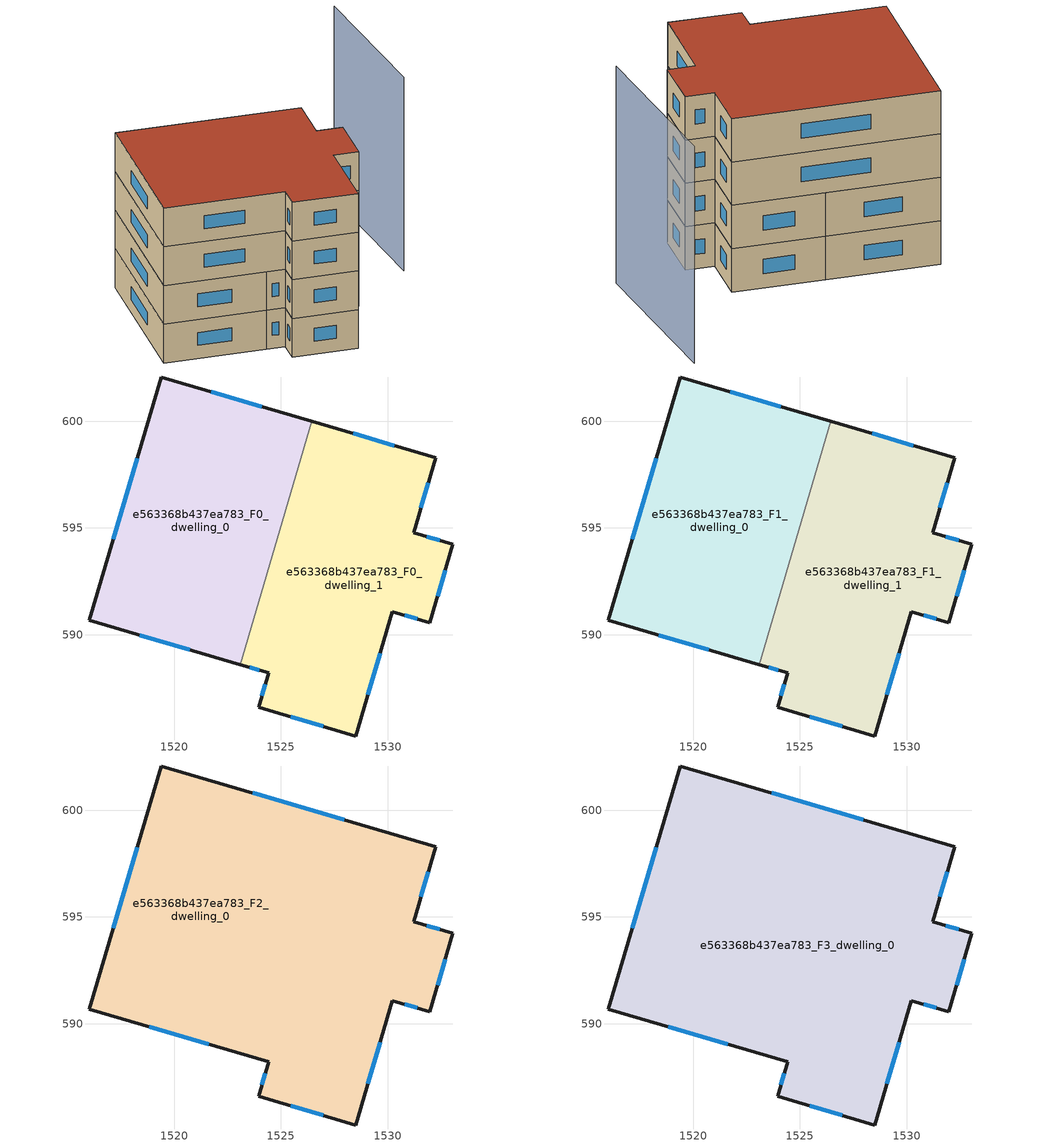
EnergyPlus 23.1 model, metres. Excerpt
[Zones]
e563368b437ea783_F0_dwelling_0
 floor ground (EU_floor_Construction): 1526.45,599.99 1523.09,588.6 1516.02,590.68 1519.39,602.07 z0
 wall outside (EU_wall_Construction): 1526.45,599.99 1519.39,602.07 1516.02,590.68 1523.09,588.6 z0:3
 wall to e563368b437ea783_F0_dwelling_1 (EU_wall_Construction): 1523.09,588.6 1526.45,599.99 z0:3
 window (EU_Window_Construction): 1518.38,589.99 1520.74,589.29 / 1518.27,598.27 1517.15,594.48 / 1524.1,600.69 1521.74,601.38 z1:2
e563368b437ea783_F0_dwelling_1
 floor ground (EU_floor_Construction): 1532.24,598.29 1531.21,594.78 1533.04,594.24 1531.97,590.57 1530.21,591.08 1528.5,585.26 1523.95,586.6 1524.42,588.21 1523.09,588.6 1526.45,599.99 z0
 wall outside (EU_wall_Construction): 1523.09,588.6 1524.42,588.21 1523.95,586.6 1528.5,585.26 1530.21,591.08 1531.97,590.57 1533.04,594.24 1531.21,594.78 1532.24,598.29 1526.45,599.99 z0:3
 window (EU_Window_Construction): 1530.8,590.91 1531.39,590.74 / 1529.07,587.2 1529.64,589.14 / 1525.47,586.15 1526.99,585.71 / 1524.27,587.67 1524.11,587.14 / 1523.54,588.47 1523.98,588.34 / 1530.31,598.86 1528.38,599.43 / 1531.56,595.95 1531.9,597.12 / 1532.43,594.42 1531.82,594.6 / 1532.33,591.79 1532.69,593.02 z1:2
e563368b437ea783_F1_dwelling_0
 floor to e563368b437ea783_F0_dwelling_0 (EU_floor_Construction): 1526.45,599.99 1523.09,588.6 1516.02,590.68 1519.39,602.07 z3
 wall outside (EU_wall_Construction): 1526.45,599.99 1519.39,602.07 1516.02,590.68 1523.09,588.6 z3:6
 wall to e563368b437ea783_F1_dwelling_1 (EU_wall_Construction): 1523.09,588.6 1526.45,599.99 z3:6
 window (EU_Window_Construction): 1518.38,589.99 1520.74,589.29 / 1518.27,598.27 1517.15,594.48 / 1524.1,600.69 1521.74,601.38 z4:5
e563368b437ea783_F1_dwelling_1
 floor to e563368b437ea783_F0_dwelling_1 (EU_floor_Construction): 1532.24,598.29 1531.21,594.78 1533.04,594.24 1531.97,590.57 1530.21,591.08 1528.5,585.26 1523.95,586.6 1524.42,588.21 1523.09,588.6 1526.45,599.99 z3
 wall outside (EU_wall_Construction): 1523.09,588.6 1524.42,588.21 1523.95,586.6 1528.5,585.26 1530.21,591.08 1531.97,590.57 1533.04,594.24 1531.21,594.78 1532.24,598.29 1526.45,599.99 z3:6
 window (EU_Window_Construction): 1530.8,590.91 1531.39,590.74 / 1529.07,587.2 1529.64,589.14 / 1525.47,586.15 1526.99,585.71 / 1524.27,587.67 1524.11,587.14 / 1523.54,588.47 1523.98,588.34 / 1530.31,598.86 1528.38,599.43 / 1531.56,595.95 1531.9,597.12 / 1532.43,594.42 1531.82,594.6 / 1532.33,591.79 1532.69,593.02 z4:5
e563368b437ea783_F2_dwelling_0
 floor to e563368b437ea783_F1_dwelling_0 (EU_floor_Construction): 1526.45,599.99 1523.09,588.6 1516.02,590.68 1519.39,602.07 z6
 floor to e563368b437ea783_F1_dwelling_1 (EU_floor_Construction): 1532.24,598.29 1531.21,594.78 1533.04,594.24 1531.97,590.57 1530.21,591.08 1528.5,585.26 1523.95,586.6 1524.42,588.21 1523.09,588.6 1526.45,599.99 z6
 wall outside (EU_wall_Construction): 1530.21,591.08 1531.97,590.57 1533.04,594.24 1531.21,594.78 1532.24,598.29 1519.39,602.07 1516.02,590.68 1524.42,588.21 1523.95,586.6 1528.5,585.26 1530.21,591.08 z6:9
 window (EU_Window_Construction): 1530.8,590.91 1531.39,590.74 / 1529.07,587.2 1529.64,589.14 / 1525.47,586.15 1526.99,585.71 / 1524.27,587.67 1524.11,587.14 / 1518.82,589.86 1521.62,589.03 / 1518.27,598.27 1517.15,594.48 / 1527.96,599.55 1523.68,600.81 / 1531.56,595.95 1531.9,597.12 / 1532.43,594.42 1531.82,594.6 / 1532.33,591.79 1532.69,593.02 z7:8
e563368b437ea783_F3_dwelling_0
 floor to e563368b437ea783_F2_dwelling_0 (EU_floor_Construction): 1532.24,598.29 1531.21,594.78 1533.04,594.24 1531.97,590.57 1530.21,591.08 1528.5,585.26 1523.95,586.6 1524.42,588.21 1516.02,590.68 1519.39,602.07 z9
 wall outside (EU_wall_Construction): 1530.21,591.08 1531.97,590.57 1533.04,594.24 1531.21,594.78 1532.24,598.29 1519.39,602.07 1516.02,590.68 1524.42,588.21 1523.95,586.6 1528.5,585.26 1530.21,591.08 z9:12
 window (EU_Window_Construction): 1530.8,590.91 1531.39,590.74 / 1529.07,587.2 1529.64,589.14 / 1525.47,586.15 1526.99,585.71 / 1524.27,587.67 1524.11,587.14 / 1518.82,589.86 1521.62,589.03 / 1518.27,598.27 1517.15,594.48 / 1527.96,599.55 1523.68,600.81 / 1531.56,595.95 1531.9,597.12 / 1532.43,594.42 1531.82,594.6 / 1532.33,591.79 1532.69,593.02 z10:11
 roof outside (EU_roof_Construction): 1528.5,585.26 1530.21,591.08 1531.97,590.57 1533.04,594.24 1531.21,594.78 1532.24,598.29 1519.39,602.07 1516.02,590.68 1524.42,588.21 1523.95,586.6 z12
shading: 1537.53,593.4 1539.35,605.05 z0:15
[Building]
EU S2 Campaign: North Axis=0; Terrain=City; Solar Distribution=FullExterior
[Site:Location]
Bologna: Latitude=44.5; Longitude=11.25; Time Zone=1; Elevation=37
[SizingPeriod:WeatherFileDays]
AnnualSizingPeriod: Begin Month=1; Begin Day of Month=1; End Month=12; End Day of Month=31; Day of Week for Start Day=Monday; Use Weather File Daylight Saving Period=No; Use Weather File Rain and Snow Indicators=No
[MATERIAL]
EU_InternalMass_Material: Roughness=MediumRough; Thickness=0.1; Conductivity=1; Density=1800; Specific Heat=900; Thermal Absorptance=0.9; Solar Absorptance=0.7; Visible Absorptance=0.7
[MATERIAL:NOMASS] Roughness=MediumRough; Thermal Absorptance=0.9; Solar Absorptance=0.7; Visible Absorptance=0.7
Name | Thermal Resistance
EU_wall_NoMass | 0.937881
EU_roof_NoMass | 0.548572
EU_floor_NoMass | 0.71348
[WINDOWMATERIAL:SIMPLEGLAZINGSYSTEM]
EU_Window_SimpleGlazing: UFactor=4.25633; Solar Heat Gain Coefficient=0.85; Visible Transmittance=0.85
[CONSTRUCTION]
EU_wall_Construction: EU_wall_NoMass
EU_roof_Construction: EU_roof_NoMass
EU_floor_Construction: EU_floor_NoMass
EU_Window_Construction: EU_Window_SimpleGlazing
EU_InternalMass_Construction: EU_InternalMass_Material
[ZONE] Type=1; Multiplier=1; Ceiling Height=autocalculate; Floor Area=autocalculate; Part of Total Floor Area=Yes
Name | Volume
e563368b437ea783_F0_dwelling_0; e563368b437ea783_F1_dwelling_0 | 262.299
e563368b437ea783_F2_dwelling_0 | 524.583
e563368b437ea783_F3_dwelling_0 | 524.585
e563368b437ea783_F0_dwelling_1; e563368b437ea783_F1_dwelling_1 | 262.293
[INTERNALMASS] Construction=EU_InternalMass_Construction
Name | Zone or ZoneList | Surface Area
e563368b437ea783_F0_dwelling_0_EU_InternalMass | e563368b437ea783_F0_dwelling_0 | 87.4329
e563368b437ea783_F0_dwelling_1_EU_InternalMass | e563368b437ea783_F0_dwelling_1 | 87.431
e563368b437ea783_F1_dwelling_0_EU_InternalMass | e563368b437ea783_F1_dwelling_0 | 87.4329
e563368b437ea783_F1_dwelling_1_EU_InternalMass | e563368b437ea783_F1_dwelling_1 | 87.431
e563368b437ea783_F2_dwelling_0_EU_InternalMass | e563368b437ea783_F2_dwelling_0 | 174.861
e563368b437ea783_F3_dwelling_0_EU_InternalMass | e563368b437ea783_F3_dwelling_0 | 174.861
[OTHEREQUIPMENT] Fuel Type=Electricity; Design Level Calculation Method=Watts/Area; Power per Zone Floor Area=1; Fraction Latent=0; Fraction Radiant=0; Fraction Lost=0; Carbon Dioxide Generation Rate=0; EndUse Subcategory=EU_Step8_InternalGains
Name | Zone or ZoneList or Space or SpaceList | Schedule
EU_Step8_InternalGain_e563368b437ea783_F0_dwelling_0_f000 | e563368b437ea783_F0_dwelling_0 | EU_Step8_GainSchedule_e563368b437ea783_F0_dwelling_0_f000
EU_Step8_InternalGain_e563368b437ea783_F0_dwelling_1_f000 | e563368b437ea783_F0_dwelling_1 | EU_Step8_GainSchedule_e563368b437ea783_F0_dwelling_1_f000
EU_Step8_InternalGain_e563368b437ea783_F1_dwelling_0_f000 | e563368b437ea783_F1_dwelling_0 | EU_Step8_GainSchedule_e563368b437ea783_F1_dwelling_0_f000
EU_Step8_InternalGain_e563368b437ea783_F1_dwelling_1_f000 | e563368b437ea783_F1_dwelling_1 | EU_Step8_GainSchedule_e563368b437ea783_F1_dwelling_1_f000
EU_Step8_InternalGain_e563368b437ea783_F2_dwelling_0_f000 | e563368b437ea783_F2_dwelling_0 | EU_Step8_GainSchedule_e563368b437ea783_F2_dwelling_0_f000
EU_Step8_InternalGain_e563368b437ea783_F3_dwelling_0_f000 | e563368b437ea783_F3_dwelling_0 | EU_Step8_GainSchedule_e563368b437ea783_F3_dwelling_0_f000
[ZONEVENTILATION:DESIGNFLOWRATE] Schedule=EU_AlwaysOn; Design Flow Rate Calculation Method=AirChanges/Hour; Air Changes per Hour=0.687892; Ventilation Type=Natural; Fan Pressure Rise=0; Fan Total Efficiency=1; Constant Term Coefficient=1; Temperature Term Coefficient=0; Velocity Term Coefficient=0; Velocity Squared Term Coefficient=0; Minimum Indoor Temperature=-100; Maximum Indoor Temperature=100; Delta Temperature=-100; Minimum Outdoor Temperature=-100; Maximum Outdoor Temperature=100; Maximum Wind Speed=40
Name | Zone or ZoneList or Space or SpaceList
EU_ConstantAir_e563368b437ea783_F0_dwelling_0 | e563368b437ea783_F0_dwelling_0
EU_ConstantAir_e563368b437ea783_F0_dwelling_1 | e563368b437ea783_F0_dwelling_1
EU_ConstantAir_e563368b437ea783_F1_dwelling_0 | e563368b437ea783_F1_dwelling_0
EU_ConstantAir_e563368b437ea783_F1_dwelling_1 | e563368b437ea783_F1_dwelling_1
EU_ConstantAir_e563368b437ea783_F2_dwelling_0 | e563368b437ea783_F2_dwelling_0
EU_ConstantAir_e563368b437ea783_F3_dwelling_0 | e563368b437ea783_F3_dwelling_0
[HVACTEMPLATE:THERMOSTAT] Constant Heating Setpoint=20; Constant Cooling Setpoint=50
EU_HeatOnly_e563368b437ea783_F0_dwelling_0; EU_HeatOnly_e563368b437ea783_F0_dwelling_1; EU_HeatOnly_e563368b437ea783_F1_dwelling_0; EU_HeatOnly_e563368b437ea783_F1_dwelling_1; EU_HeatOnly_e563368b437ea783_F2_dwelling_0; EU_HeatOnly_e563368b437ea783_F3_dwelling_0
[HVACTEMPLATE:ZONE:IDEALLOADSAIRSYSTEM] System Availability Schedule=EU_AlwaysOn; Maximum Heating Supply Air Temperature=50; Minimum Cooling Supply Air Temperature=13; Maximum Heating Supply Air Humidity Ratio=0.0156; Minimum Cooling Supply Air Humidity Ratio=0.0077; Heating Limit=NoLimit; Cooling Limit=NoLimit; Heating Availability Schedule=EU_AlwaysOn; Cooling Availability Schedule=EU_CoolingOff; Dehumidification Control Type=ConstantSensibleHeatRatio; Cooling Sensible Heat Ratio=0.7; Dehumidification Setpoint=60; Humidification Control Type=None; Humidification Setpoint=30; Outdoor Air Method=None; Outdoor Air Flow Rate per Person=0.00944; Outdoor Air Flow Rate per Zone Floor Area=0; Outdoor Air Flow Rate per Zone=0; Demand Controlled Ventilation Type=None; Outdoor Air Economizer Type=NoEconomizer; Heat Recovery Type=None; Sensible Heat Recovery Effectiveness=0.7; Latent Heat Recovery Effectiveness=0.65
Name | Template Thermostat
e563368b437ea783_F0_dwelling_0 | EU_HeatOnly_e563368b437ea783_F0_dwelling_0
e563368b437ea783_F0_dwelling_1 | EU_HeatOnly_e563368b437ea783_F0_dwelling_1
e563368b437ea783_F1_dwelling_0 | EU_HeatOnly_e563368b437ea783_F1_dwelling_0
e563368b437ea783_F1_dwelling_1 | EU_HeatOnly_e563368b437ea783_F1_dwelling_1
e563368b437ea783_F2_dwelling_0 | EU_HeatOnly_e563368b437ea783_F2_dwelling_0
e563368b437ea783_F3_dwelling_0 | EU_HeatOnly_e563368b437ea783_F3_dwelling_0
[SIZING:ZONE] Zone Cooling Design Supply Air Temperature Input Method=SupplyAirTemperature; Zone Cooling Design Supply Air Temperature=13; Zone Heating Design Supply Air Temperature Input Method=SupplyAirTemperature; Zone Heating Design Supply Air Temperature=50; Zone Cooling Design Supply Air Humidity Ratio=0.008; Zone Heating Design Supply Air Humidity Ratio=0.008; Cooling Design Air Flow Method=DesignDay; Cooling Design Air Flow Rate=0; Cooling Minimum Air Flow per Zone Floor Area=0.000762; Cooling Minimum Air Flow=0; Cooling Minimum Air Flow Fraction=0.2; Heating Design Air Flow Method=DesignDay; Heating Design Air Flow Rate=0; Heating Maximum Air Flow per Zone Floor Area=0.002032; Heating Maximum Air Flow=0.141576; Heating Maximum Air Flow Fraction=0.3; Account for Dedicated Outdoor Air System=No; Dedicated Outdoor Air System Control Strategy=NeutralSupplyAir; Dedicated Outdoor Air Low Setpoint Temperature for Design=autosize; Dedicated Outdoor Air High Setpoint Temperature for Design=autosize; Zone Load Sizing Method=Sensible Load Only No Latent Load; Zone Latent Cooling Design Supply Air Humidity Ratio Input Method=HumidityRatioDifference; Zone Cooling Design Supply Air Humidity Ratio Difference=0.005; Zone Latent Heating Design Supply Air Humidity Ratio Input Method=HumidityRatioDifference; Zone Humidification Design Supply Air Humidity Ratio Difference=0.005
e563368b437ea783_F0_dwelling_0; e563368b437ea783_F0_dwelling_1; e563368b437ea783_F1_dwelling_0; e563368b437ea783_F1_dwelling_1; e563368b437ea783_F2_dwelling_0; e563368b437ea783_F3_dwelling_0
[SCHEDULE:CONSTANT]
Name | Hourly Value
EU_AlwaysOn | 1
EU_CoolingOff | 0
[SCHEDULE:FILE] Column Number=1; Rows to Skip at Top=0; Number of Hours of Data=8760; Column Separator=Comma; Interpolate to Timestep=No; Minutes per Item=60; Adjust Schedule for Daylight Savings=Yes
Name | File
EU_Step8_GainSchedule_e563368b437ea783_F0_dwelling_0_f000 | ../../schedules/e563368b437ea783/e563368b437ea783_F0_dwelling_0_f000_gain.csv
EU_Step8_GainSchedule_e563368b437ea783_F0_dwelling_1_f000 | ../../schedules/e563368b437ea783/e563368b437ea783_F0_dwelling_1_f000_gain.csv
EU_Step8_GainSchedule_e563368b437ea783_F1_dwelling_0_f000 | ../../schedules/e563368b437ea783/e563368b437ea783_F1_dwelling_0_f000_gain.csv
EU_Step8_GainSchedule_e563368b437ea783_F1_dwelling_1_f000 | ../../schedules/e563368b437ea783/e563368b437ea783_F1_dwelling_1_f000_gain.csv
EU_Step8_GainSchedule_e563368b437ea783_F2_dwelling_0_f000 | ../../schedules/e563368b437ea783/e563368b437ea783_F2_dwelling_0_f000_gain.csv
EU_Step8_GainSchedule_e563368b437ea783_F3_dwelling_0_f000 | ../../schedules/e563368b437ea783/e563368b437ea783_F3_dwelling_0_f000_gain.csv
